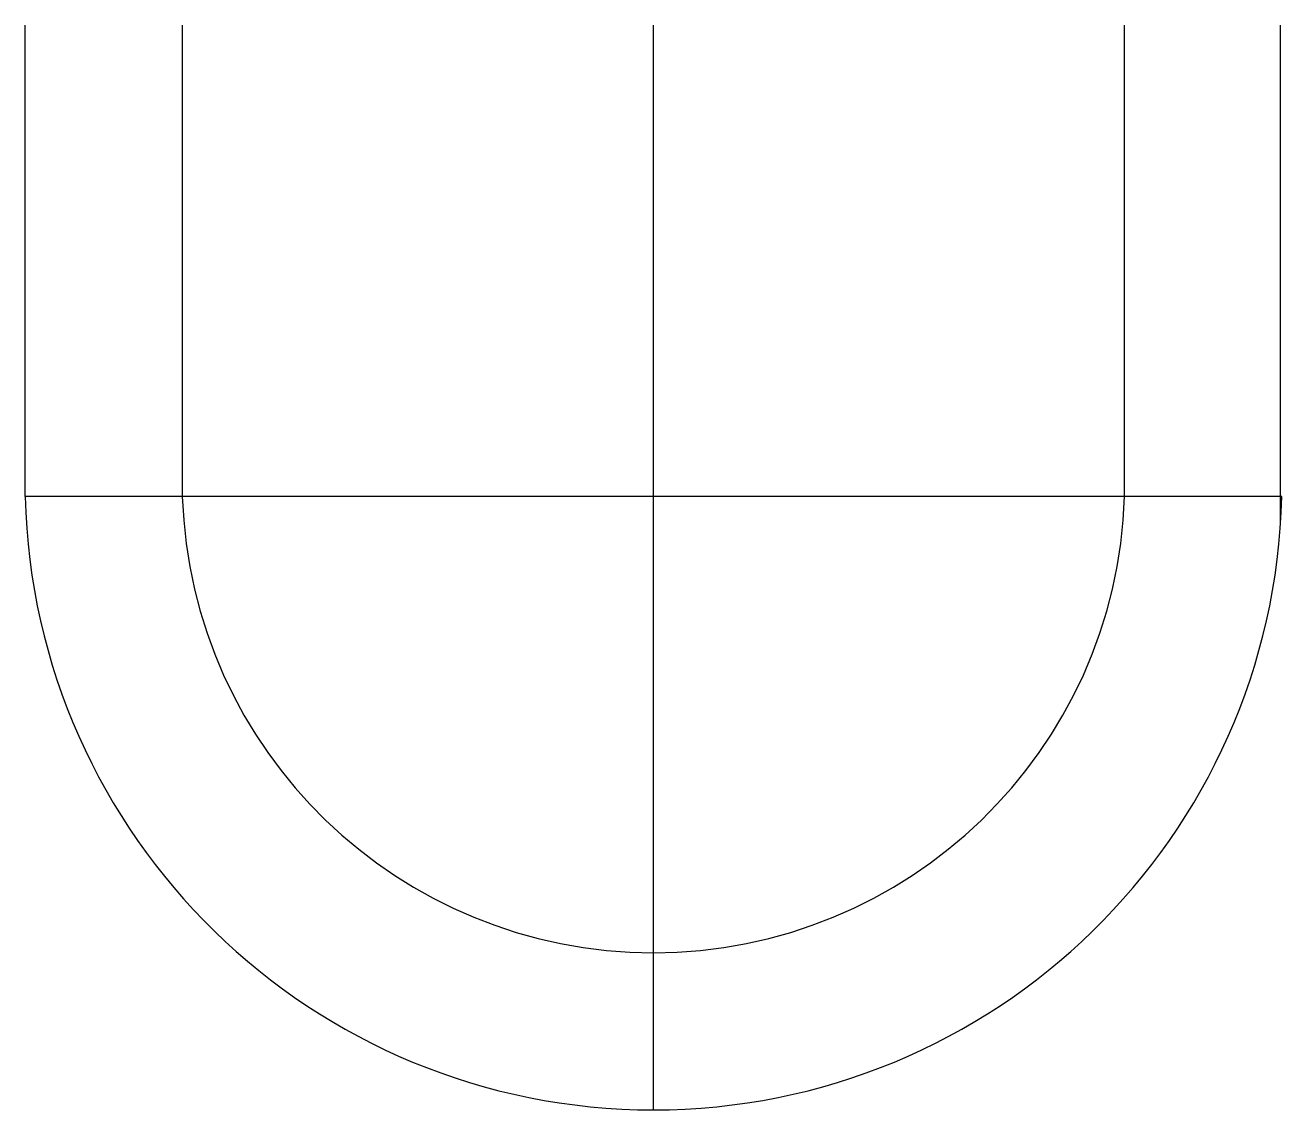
# Model space of a CAD drawing. Header units: metres. Extents: x 74664 to 74824, y 24148 to 24286.
import ezdxf

# ---------------------------------------------------------------- set-up
doc = ezdxf.new("R2010")
doc.units = ezdxf.units.M
doc.layers.add('DOTE', color=1, linetype='Continuous')
doc.layers.add('PUB_TITLE', color=4, linetype='Continuous')

msp = doc.modelspace()

# ---------------------------------------------------------------- linework, layer by layer
at = {"layer": 'DOTE'}
for p, q in [((74744.37, 24148.4, 22483.48), (74744.37, 24286.48, 22483.48)), ((74824.35, 24226.48, 24083.48), (74664.4, 24226.48, 24083.48))]:
    msp.add_line(p, q, dxfattribs=at)
at = {"layer": 'PUB_TITLE'}
for p, q in [((74664.4, 24226.48, 22483.48), (74664.4, 24286.48, 22483.48)), ((74684.41, 24226.48, 22483.48), (74684.41, 24286.48, 22483.48)), ((74804.34, 24226.48, 22483.48), (74804.34, 24286.48, 22483.48)), ((74824.19, 24223.01, 22483.48), (74824.19, 24286.48, 22483.48))]:
    msp.add_line(p, q, dxfattribs=at)
for radius, start, end in [(80, 181.38, 358.62), (60, 181.84, 358.16)]:
    msp.add_arc((74744.37, 24228.4, 22483.48), radius, start, end, dxfattribs=at)

doc.saveas('drawing.dxf')
